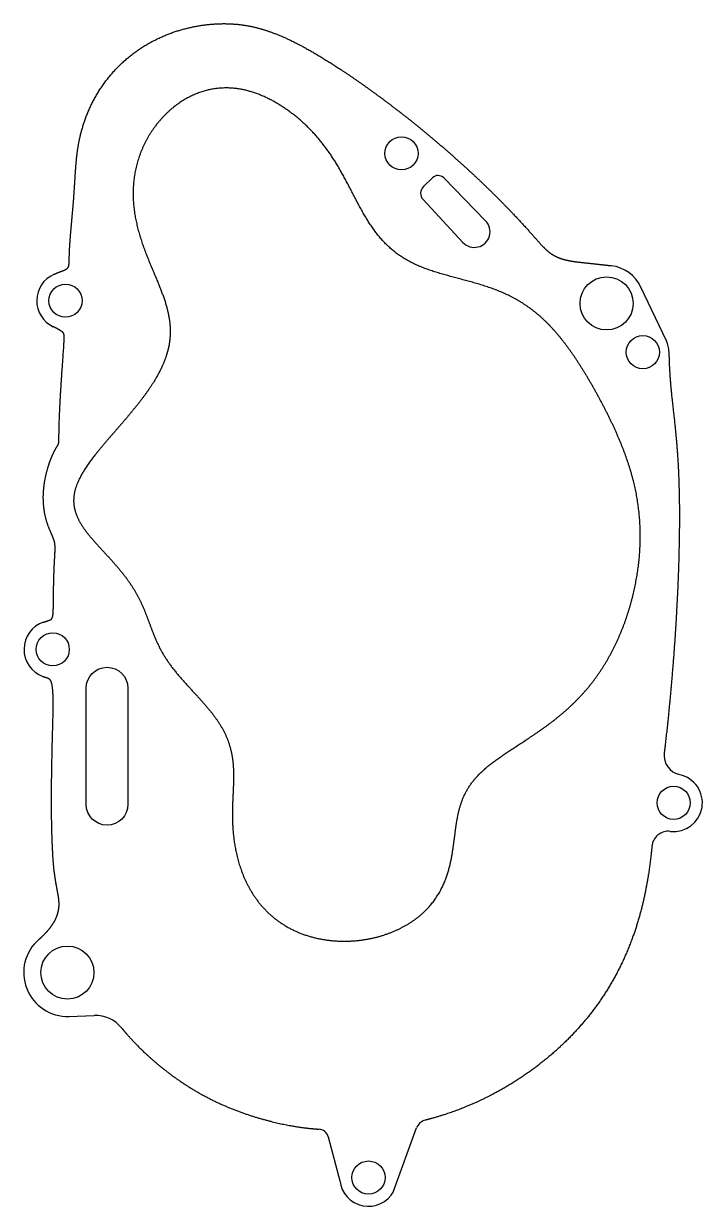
# Model space of a CAD drawing. Header units: inches. Extents: x -3.2 to 3, y -5.4 to 5.3.
import ezdxf

# ---------------------------------------------------------------- set-up
doc = ezdxf.new("R2010")
doc.units = ezdxf.units.IN
doc.layers.get('0').update_dxf_attribs({"linetype": 'CONTINUOUS'})

msp = doc.modelspace()

# ---------------------------------------------------------------- linework, layer by layer
for p, q in [((2.643, 2.409), (2.412, 2.896)), ((-2.761, -3.701), (-2.532, -3.692)), ((-0.416, -4.79), (-0.311, -5.187)), ((0.176, -5.283), (0.384, -4.71))]:
    msp.add_line(p, q)
for points in [[(0.445, 3.805, 0.40598), (0.442, 3.689), (0.802, 3.301, 1.014197), (1.008, 3.497), (0.629, 3.884, 0.414214), (0.527, 3.885)], [(-2.228, -0.732), (-2.228, -1.782, -1), (-2.606, -1.782), (-2.606, -0.732, -1)]]:
    msp.add_lwpolyline(points, format="xyb", close=True)
for centre, radius in [((0.247, 4.106), 0.15), ((-2.793, 2.773), 0.15), ((2.103, 2.749), 0.24), ((2.43, 2.308), 0.15), ((-2.908, -0.381), 0.15), ((2.709, -1.769), 0.15), ((-2.775, -3.305), 0.24), ((-0.052, -5.159), 0.15)]:
    msp.add_circle(centre, radius)
for centre, radius, start, end in [((-2.793, 2.773), 0.26, 113.8341, 244.5978), ((2.103, 2.749), 0.343, 25.3547, 82.9761), ((2.43, 2.308), 0.236, 1.0293, 25.3547), ((-2.908, -0.381), 0.26, 108.663, 250.0019), ((2.801, -1.34), 0.178, 173.1147, 257.8924), ((2.709, -1.769), 0.26, -96.4733, 77.8924), ((2.662, -2.177), 0.151, 83.5267, 174.9356), ((-2.775, -3.305), 0.396, 130.6612, 272.0773), ((-2.521, -3.995), 0.303, 38.7903, 92.0773), ((0.49, -4.749), 0.113, 103.9284, 160.0699), ((-0.506, -4.814), 0.0933, 14.8238, 87.2416), ((-0.052, -5.159), 0.26, 186.1212, 331.4526)]:
    msp.add_arc(centre, radius, start, end)
for points in [[(-2.898, 3.011), (-2.884, 3.018), (-2.858, 3.029), (-2.823, 3.042), (-2.789, 3.054), (-2.766, 3.07), (-2.759, 3.098), (-2.759, 3.148), (-2.757, 3.224), (-2.751, 3.322), (-2.741, 3.435), (-2.73, 3.556), (-2.719, 3.675), (-2.712, 3.789), (-2.705, 3.896), (-2.699, 3.999), (-2.689, 4.1), (-2.674, 4.203), (-2.649, 4.312), (-2.613, 4.425), (-2.564, 4.541), (-2.501, 4.658), (-2.424, 4.771), (-2.332, 4.878), (-2.228, 4.975), (-2.114, 5.06), (-1.992, 5.131), (-1.865, 5.187), (-1.736, 5.23), (-1.608, 5.259), (-1.484, 5.276), (-1.364, 5.282), (-1.25, 5.277), (-1.14, 5.262), (-1.033, 5.237), (-0.928, 5.203), (-0.822, 5.161), (-0.715, 5.11), (-0.605, 5.051), (-0.491, 4.985), (-0.373, 4.911), (-0.252, 4.832), (-0.127, 4.746), (0, 4.655), (0.13, 4.559), (0.261, 4.458), (0.393, 4.353), (0.525, 4.245), (0.655, 4.133), (0.783, 4.02), (0.906, 3.907), (1.024, 3.795), (1.134, 3.686), (1.234, 3.584), (1.321, 3.491), (1.395, 3.41), (1.455, 3.342), (1.502, 3.289), (1.54, 3.249), (1.573, 3.217), (1.609, 3.191), (1.652, 3.168), (1.702, 3.149), (1.759, 3.135), (1.827, 3.124), (1.91, 3.116), (1.992, 3.107), (2.064, 3.099), (2.117, 3.093), (2.145, 3.09)], [(-1.86, 2.352), (-1.854, 2.382), (-1.845, 2.441), (-1.841, 2.529), (-1.854, 2.645), (-1.897, 2.792), (-1.957, 2.943), (-2.026, 3.101), (-2.093, 3.267), (-2.148, 3.442), (-2.182, 3.623), (-2.187, 3.808), (-2.16, 3.993), (-2.098, 4.171), (-2.004, 4.334), (-1.882, 4.476), (-1.74, 4.588), (-1.584, 4.664), (-1.424, 4.702), (-1.264, 4.702), (-1.109, 4.669), (-0.96, 4.609), (-0.821, 4.528), (-0.692, 4.432), (-0.574, 4.323), (-0.467, 4.202), (-0.372, 4.067), (-0.286, 3.921), (-0.205, 3.765), (-0.124, 3.607), (-0.037, 3.455), (0.065, 3.319), (0.186, 3.204), (0.328, 3.115), (0.49, 3.049), (0.666, 2.998), (0.848, 2.952), (1.03, 2.901), (1.203, 2.834), (1.363, 2.745), (1.508, 2.634), (1.639, 2.5), (1.758, 2.349), (1.868, 2.185), (1.971, 2.013), (2.068, 1.837), (2.157, 1.658), (2.237, 1.478), (2.305, 1.295), (2.358, 1.109), (2.393, 0.921), (2.41, 0.729), (2.409, 0.536), (2.39, 0.342), (2.355, 0.15), (2.304, -0.039), (2.239, -0.221), (2.159, -0.396), (2.064, -0.559), (1.955, -0.711), (1.83, -0.849), (1.693, -0.974), (1.546, -1.086), (1.396, -1.187), (1.249, -1.281), (1.113, -1.371), (0.994, -1.462), (0.898, -1.559), (0.826, -1.665), (0.777, -1.784), (0.747, -1.918), (0.729, -2.066), (0.71, -2.226), (0.677, -2.391), (0.616, -2.553), (0.517, -2.703), (0.375, -2.834), (0.194, -2.936), (-0.016, -3.004), (-0.242, -3.031), (-0.467, -3.015), (-0.677, -2.957), (-0.859, -2.859), (-1.007, -2.729), (-1.119, -2.576), (-1.197, -2.412), (-1.247, -2.248), (-1.274, -2.091), (-1.284, -1.945), (-1.283, -1.809), (-1.277, -1.681), (-1.27, -1.554), (-1.272, -1.428), (-1.289, -1.3), (-1.33, -1.172), (-1.398, -1.046), (-1.492, -0.922), (-1.602, -0.801), (-1.715, -0.681), (-1.819, -0.562), (-1.903, -0.443), (-1.966, -0.322), (-2.014, -0.2), (-2.057, -0.079), (-2.105, 0.041), (-2.168, 0.159), (-2.247, 0.275), (-2.34, 0.387), (-2.442, 0.497), (-2.543, 0.605), (-2.632, 0.712), (-2.697, 0.822), (-2.728, 0.935), (-2.717, 1.053), (-2.667, 1.178), (-2.581, 1.31), (-2.469, 1.45), (-2.341, 1.595), (-2.21, 1.746), (-2.086, 1.899), (-1.98, 2.052), (-1.916, 2.174), (-1.882, 2.264), (-1.867, 2.323), (-1.86, 2.352)], [(-2.991, -0.135), (-2.985, -0.133), (-2.973, -0.129), (-2.957, -0.123), (-2.94, -0.118), (-2.925, -0.112), (-2.915, -0.103), (-2.909, -0.088), (-2.905, -0.065), (-2.903, -0.032), (-2.902, 0.01), (-2.901, 0.061), (-2.901, 0.117), (-2.9, 0.178), (-2.899, 0.238), (-2.897, 0.298), (-2.895, 0.353), (-2.893, 0.402), (-2.89, 0.445), (-2.888, 0.482), (-2.887, 0.513), (-2.886, 0.538), (-2.887, 0.559), (-2.889, 0.577), (-2.892, 0.593), (-2.897, 0.61), (-2.905, 0.63), (-2.916, 0.656), (-2.93, 0.688), (-2.947, 0.728), (-2.964, 0.777), (-2.979, 0.834), (-2.989, 0.9), (-2.995, 0.973), (-2.993, 1.05), (-2.984, 1.129), (-2.968, 1.207), (-2.948, 1.279), (-2.926, 1.341), (-2.904, 1.391), (-2.885, 1.429), (-2.87, 1.453), (-2.86, 1.468), (-2.854, 1.481), (-2.853, 1.499), (-2.852, 1.533), (-2.851, 1.587), (-2.85, 1.661), (-2.846, 1.755), (-2.841, 1.862), (-2.834, 1.977), (-2.827, 2.092), (-2.819, 2.2), (-2.812, 2.295), (-2.807, 2.372), (-2.804, 2.427), (-2.804, 2.461), (-2.808, 2.479), (-2.816, 2.488), (-2.828, 2.496), (-2.846, 2.507), (-2.865, 2.519), (-2.884, 2.528), (-2.897, 2.535), (-2.905, 2.539)], [(2.666, 2.312), (2.667, 2.26), (2.67, 2.158), (2.679, 2.014), (2.699, 1.833), (2.728, 1.594), (2.752, 1.309), (2.764, 0.96), (2.761, 0.548), (2.745, 0.091), (2.715, -0.388), (2.683, -0.771), (2.655, -1.049), (2.634, -1.23), (2.624, -1.319)], [(-2.997, -0.625), (-2.993, -0.627), (-2.988, -0.629), (-2.984, -0.63), (-2.98, -0.631), (-2.976, -0.632)], [(2.512, -2.164), (2.505, -2.246), (2.486, -2.408), (2.447, -2.638), (2.372, -2.923), (2.241, -3.245), (2.073, -3.536), (1.87, -3.799), (1.633, -4.033), (1.368, -4.239), (1.081, -4.412), (0.839, -4.522), (0.652, -4.588), (0.526, -4.623), (0.463, -4.639)], [(-2.285, -3.805), (-2.265, -3.83), (-2.223, -3.879), (-2.152, -3.958), (-2.04, -4.068), (-1.874, -4.207), (-1.685, -4.34), (-1.477, -4.458), (-1.257, -4.554), (-1.037, -4.627), (-0.828, -4.679), (-0.681, -4.704), (-0.585, -4.715), (-0.528, -4.719), (-0.502, -4.721)]]:
    msp.add_open_spline(points, degree=5)
msp.add_open_spline([(-2.976, -0.632), (-2.973, -0.633), (-2.963, -0.636), (-2.947, -0.641), (-2.928, -0.652), (-2.913, -0.697), (-2.907, -0.784), (-2.906, -0.894), (-2.909, -1.019), (-2.913, -1.152), (-2.916, -1.287), (-2.919, -1.423), (-2.921, -1.556), (-2.922, -1.686), (-2.922, -1.809), (-2.921, -1.927), (-2.919, -2.036), (-2.915, -2.136), (-2.911, -2.227), (-2.906, -2.307), (-2.899, -2.378), (-2.89, -2.441), (-2.881, -2.498), (-2.871, -2.55), (-2.861, -2.601), (-2.854, -2.652), (-2.852, -2.703), (-2.859, -2.756), (-2.876, -2.809), (-2.904, -2.862), (-2.941, -2.913), (-2.976, -2.952), (-3.004, -2.979), (-3.023, -2.996), (-3.033, -3.005)], degree=5, knots=[0.0195548, 0.0195548, 0.0195548, 0.0195548, 0.0195548, 0.0195548, 0.0333333, 0.0666667, 0.1, 0.1333333, 0.1666667, 0.2, 0.2333333, 0.2666667, 0.3, 0.3333333, 0.3666667, 0.4, 0.4333333, 0.4666667, 0.5, 0.5333333, 0.5666667, 0.6, 0.6333333, 0.6666667, 0.7, 0.7333333, 0.7666667, 0.8, 0.8333333, 0.8666667, 0.9, 0.9333333, 0.9666667, 1, 1, 1, 1, 1, 1])

doc.saveas('drawing.dxf')
